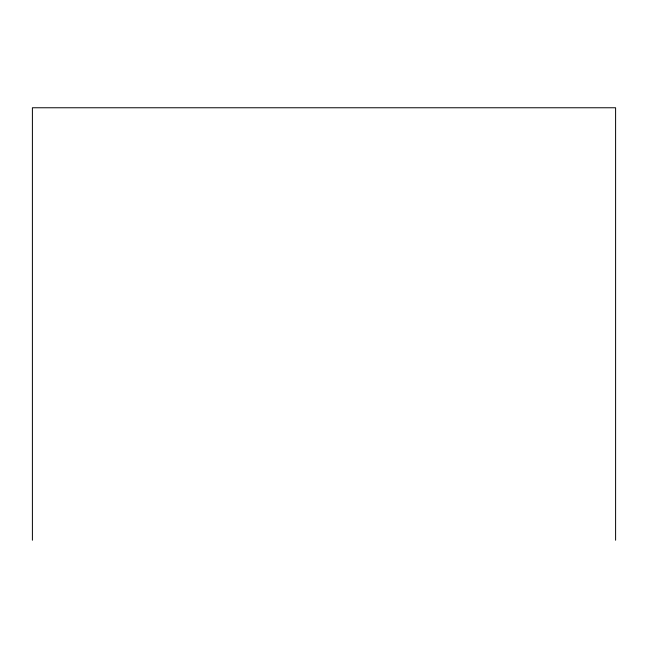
<?xml version="1.0" encoding="UTF-8"?>
<svg xmlns="http://www.w3.org/2000/svg" width="648" height="648" viewBox="0 0 648 648"><rect width="100%" height="100%" fill="white"/><g stroke="black" fill="none" stroke-linecap="round" stroke-linejoin="round"><path stroke-width="0.97" d="M615.6 540.238L615.6 107.762L32.4 107.762L32.4 540.238"/></g></svg>
